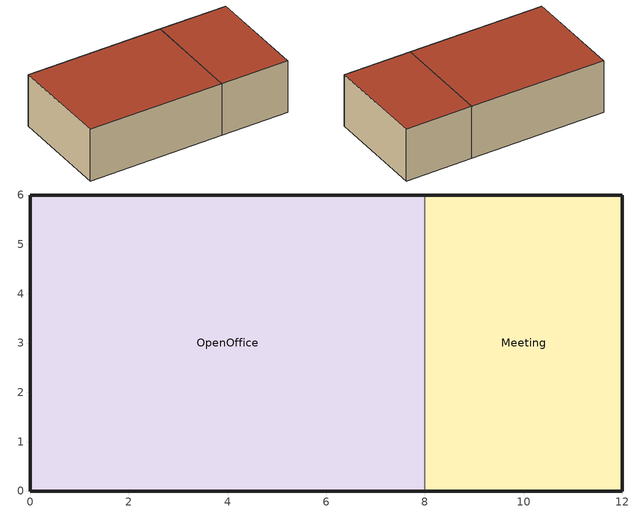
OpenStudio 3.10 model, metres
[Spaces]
OpenOffice
 floor ground: 0,0 8,0 8,6 0,6 z0
 wall outside: 8,6 0,6 0,0 8,0 z0:3.2
 wall to Meeting: 8,0 8,6 z0:3.2
 roof outside: 0,6 8,6 8,0 0,0 z3.2
Meeting
 floor ground: 8,0 12,0 12,6 8,6 z0
 wall outside: 8,0 12,0 12,6 8,6 z0:3.2
 roof outside: 8,6 12,6 12,0 8,0 z3.2
[BuildingStory]
Ground Story
[Space] Building Story=Ground Story
Name | Thermal Zone
OpenOffice | OpenOffice Zone
Meeting | Meeting Zone
[ThermalZone] Use Ideal Air Loads=No
Name | Thermostat
OpenOffice Zone | OpenOffice Thermostat
Meeting Zone | Meeting Thermostat
[Sizing:Zone] Zone Cooling Design Supply Air Temperature Input Method=SupplyAirTemperature; Zone Cooling Design Supply Air Temperature {C}=14; Zone Cooling Design Supply Air Temperature Difference {deltaC}=11.11; Zone Heating Design Supply Air Temperature Input Method=SupplyAirTemperature; Zone Heating Design Supply Air Temperature {C}=40; Zone Heating Design Supply Air Temperature Difference {deltaC}=11.11; Zone Cooling Design Supply Air Humidity Ratio {kg-H2O/kg-air}=0.0085; Zone Heating Design Supply Air Humidity Ratio {kg-H2O/kg-air}=0.008; Cooling Design Air Flow Method=DesignDay; Heating Design Air Flow Method=DesignDay; Account for Dedicated Outdoor Air System=No; Dedicated Outdoor Air System Control Strategy=NeutralSupplyAir; Dedicated Outdoor Air Low Setpoint Temperature for Design {C}=autosize; Dedicated Outdoor Air High Setpoint Temperature for Design {C}=autosize; Zone Load Sizing Method=Sensible Load Only No Latent Load; Zone Latent Cooling Design Supply Air Humidity Ratio Input Method=HumidityRatioDifference; Zone Cooling Design Supply Air Humidity Ratio Difference {kgWater/kgDryAir}=0.005; Zone Latent Heating Design Supply Air Humidity Ratio Input Method=HumidityRatioDifference; Zone Humidification Design Supply Air Humidity Ratio Difference {kgWater/kgDryAir}=0.005; Sizing Option=Coincident
OpenOffice Zone; Meeting Zone
[Zone equipment]
OpenOffice Zone: OpenOffice Ideal Loads
Meeting Zone: Meeting Ideal Loads
[ThermostatSetpoint:DualSetpoint]
Name | Heating Setpoint Temperature Schedule | Cooling Setpoint Temperature Schedule
OpenOffice Thermostat | OpenOffice Heating Setpoint | OpenOffice Cooling Setpoint
Meeting Thermostat | Meeting Heating Setpoint | Meeting Cooling Setpoint
[Schedule:Ruleset]
Name | Default Day Schedule
OpenOffice Heating Setpoint | Schedule Day 1
OpenOffice Cooling Setpoint | Schedule Day 2
Meeting Heating Setpoint | Schedule Day 4
Meeting Cooling Setpoint | Schedule Day 5
[Schedule:Day]
Schedule Day 1; Schedule Day 4: 24, 0, 21
Schedule Day 2; Schedule Day 5: 24, 0, 24
